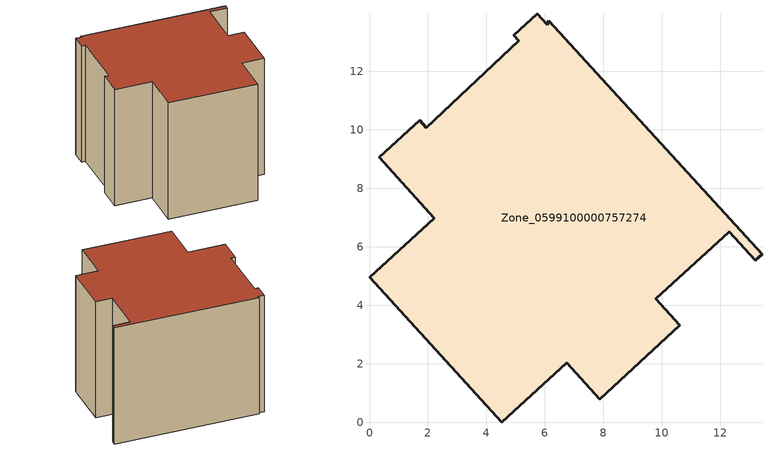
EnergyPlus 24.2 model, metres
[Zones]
Zone_0599100000757274
 floor ground (C_G): 1.95,10.07 5.11,13.05 4.93,13.24 5.73,13.98 6.08,13.6 6.14,13.74 13.43,5.75 13.19,5.54 12.3,6.51 9.79,4.22 10.62,3.32 7.88,0.79 6.75,2.03 4.53,0 0,4.97 2.22,6.98 0.33,9.06 1.72,10.33 z0
 wall outside (C_F): 2.22,6.98 0,4.97 4.53,0 6.75,2.03 7.88,0.79 10.62,3.32 9.79,4.22 12.3,6.51 13.19,5.54 13.43,5.75 6.14,13.74 6.08,13.6 5.73,13.98 4.93,13.24 5.11,13.05 1.95,10.07 1.72,10.33 0.33,9.06 2.22,6.98 z0:9.47
 roof outside (C_R): 5.11,13.05 1.95,10.07 1.72,10.33 0.33,9.06 2.22,6.98 0,4.97 4.53,0 6.75,2.03 7.88,0.79 10.62,3.32 9.79,4.22 12.3,6.51 13.19,5.54 13.43,5.75 6.14,13.74 6.08,13.6 5.73,13.98 4.93,13.24 z9.47
[BUILDING]
Pand.0599100000757274: North Axis=0; Terrain=City; Loads Convergence Tolerance Value=0.04; Temperature Convergence Tolerance Value=0.4; Solar Distribution=FullExterior; Maximum Number of Warmup Days=25; Minimum Number of Warmup Days=1
[Site:Location]
Rotterdam.The.Hague.AP_ZH_NLD Design_Conditions: Latitude=51.96; Longitude=4.45; Time Zone=1; Elevation=-4.5
[SITE:GROUNDTEMPERATURE:BUILDINGSURFACE]
18, 18, 18, 18, 18, 18, 18, 18, 18, 18, 18, 18
[MATERIAL] Thermal Absorptance=0.9; Solar Absorptance=0.7; Visible Absorptance=0.7
Name | Roughness | Thickness | Conductivity | Density | Specific Heat
G.TI.2006-2014 | MediumSmooth | 0.15 | 0.06 | 540 | 1210
F.TI.2006-2014 | Rough | 0.3 | 0.12 | 1920 | 840
R.TI.2006-2014 | MediumRough | 0.2 | 0.08 | 1500 | 1000
[CONSTRUCTION]
C_G: G.TI.2006-2014
C_F: F.TI.2006-2014
C_R: R.TI.2006-2014
[ZONE]
Zone_0599100000757274: Type=1; Multiplier=1; Ceiling Height=Autocalculate; Volume=Autocalculate; Floor Area=autocalculate; Part of Total Floor Area=Yes
[ZONEINFILTRATION:DESIGNFLOWRATE]
Infil_Zone_0599100000757274: Zone or ZoneList or Space or SpaceList=Zone_0599100000757274; Schedule=AlwaysOn; Design Flow Rate Calculation Method=Flow/Area; Flow Rate per Floor Area=0.0015; Constant Term Coefficient=1; Temperature Term Coefficient=0; Velocity Term Coefficient=0; Velocity Squared Term Coefficient=0
[HVACTEMPLATE:ZONE:IDEALLOADSAIRSYSTEM]
Zone_0599100000757274: Maximum Heating Supply Air Temperature=50; Minimum Cooling Supply Air Temperature=13; Maximum Heating Supply Air Humidity Ratio=0.0156; Minimum Cooling Supply Air Humidity Ratio=0.0077; Heating Limit=NoLimit; Cooling Limit=NoLimit; Dehumidification Control Type=ConstantSensibleHeatRatio; Cooling Sensible Heat Ratio=0.7; Dehumidification Setpoint=60; Humidification Control Type=None; Humidification Setpoint=30; Outdoor Air Method=None; Outdoor Air Flow Rate per Person=0.00944; Outdoor Air Flow Rate per Zone Floor Area=0; Outdoor Air Flow Rate per Zone=0; Demand Controlled Ventilation Type=None; Outdoor Air Economizer Type=NoEconomizer; Heat Recovery Type=None; Sensible Heat Recovery Effectiveness=0.7; Latent Heat Recovery Effectiveness=0.65
[ZONECONTROL:THERMOSTAT]
ThermostatControl_Zone_0599100000757274: Zone or ZoneList=Zone_0599100000757274; Control Type Schedule=DualSetpointControlType; Control 1=Thermostat_Zone_0599100000757274; Temperature Difference Between Cutout And Setpoint=0
[THERMOSTATSETPOINT:DUALSETPOINT]
Thermostat_Zone_0599100000757274: Heating Setpoint Temperature Schedule=HeatingSetpoint_Zone_0599100000757274; Cooling Setpoint Temperature Schedule=CoolingSetpoint_Zone_0599100000757274
[SCHEDULE:COMPACT]
HeatingSetpoint_Zone_0599100000757274: Through: 12/31, For: AllDays, Until: 24:00, 21
CoolingSetpoint_Zone_0599100000757274: Through: 12/31, For: AllDays, Until: 24:00, 24
DualSetpointControlType: Through: 12/31, For: AllDays, Until: 24:00, 4
AlwaysOn: Through: 12/31, For: AllDays, Until: 24:00, 1
